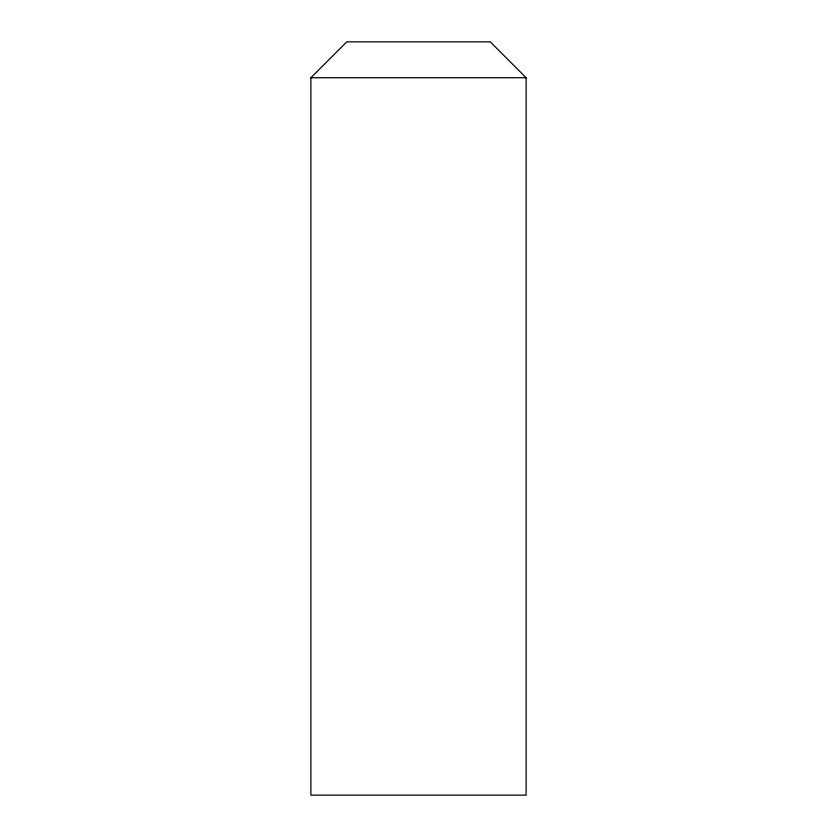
<?xml version="1.0" encoding="UTF-8"?>
<svg xmlns="http://www.w3.org/2000/svg" width="837" height="837" viewBox="0 0 837 837"><rect width="100%" height="100%" fill="white"/><g stroke="black" fill="none" stroke-linecap="round" stroke-linejoin="round"><path stroke-width="1.26" d="M310.883 77.726L346.759 41.85L490.241 41.85L526.117 77.726L526.117 795.15L310.883 795.15L310.883 77.726L526.117 77.726"/></g></svg>
